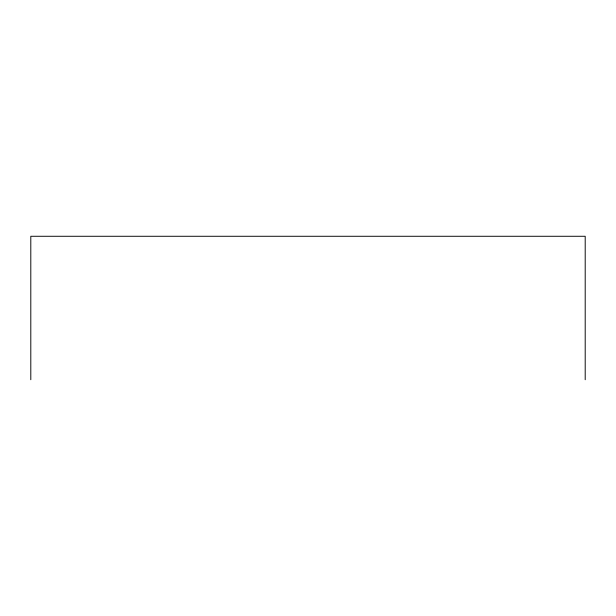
<?xml version="1.0" encoding="UTF-8"?>
<svg xmlns="http://www.w3.org/2000/svg" width="616" height="616" viewBox="0 0 616 616"><rect width="100%" height="100%" fill="white"/><g stroke="black" fill="none" stroke-linecap="round" stroke-linejoin="round"><path stroke-width="0.92" d="M585.2 379.726L585.2 236.275L30.8 236.275L30.8 379.726"/></g></svg>
